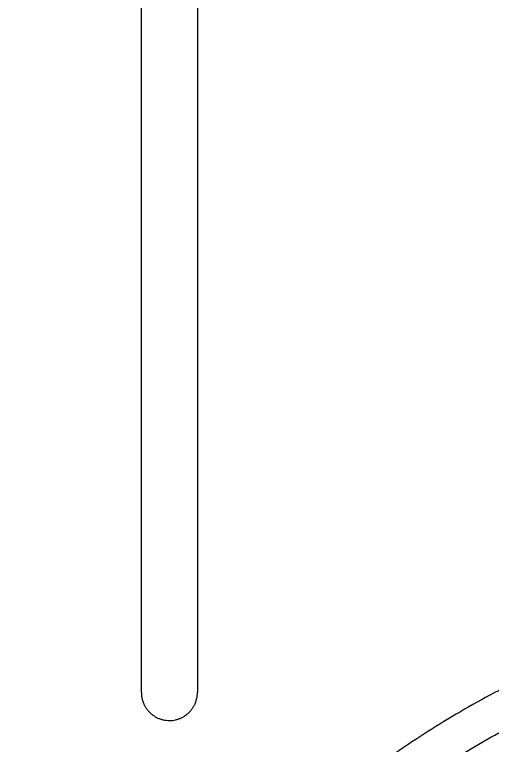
# Model space of a CAD drawing. Header units: centimetres. Extents: x 0 to 19.8, y 0 to 41.5.
# Drawn here: x 12.444 to 13.723, y 17.618 to 19.572 of the extents above; entities that cross this region are included whole.
import ezdxf

# ---------------------------------------------------------------- set-up
doc = ezdxf.new("R2010")
doc.units = ezdxf.units.CM
doc.layers.add('Make2D$Visible$Curves', color=7, linetype='Continuous', true_color=0x000000)

msp = doc.modelspace()

# ---------------------------------------------------------------- linework, layer by layer
at = {"layer": 'Make2D$Visible$Curves', "color": 18, "lineweight": -3, "true_color": 0x000000}
for points in [[(12.7832, 17.7598), (12.7832, 19.0791), (12.7832, 20.3983)], [(12.9332, 20.3983), (12.9332, 19.0791), (12.9332, 17.7598)]]:
    msp.add_open_spline(points, degree=2, dxfattribs=at)
for points, weights, knots in [([(14.7558, 18.0321), (13.8662, 17.9996), (13.213, 17.3947), (12.4439, 16.6825), (12.4439, 15.6341)], [0.854751958775, 0.866802022462, 1, 0.846767797442, 0.853867800566], [2.055138, 2.055138, 2.055138, 3.769279, 3.769279, 5.741243, 5.741243, 5.741243]), ([(12.5439, 15.6341), (12.5439, 16.6388), (13.281, 17.3214), (13.9053, 17.8995), (14.7555, 17.932)], [0.853867800566, 0.846767797442, 1, 0.867107537457, 0.85480787438], [-5.741243, -5.741243, -5.741243, -3.769279, -3.769279, -2.059069, -2.059069, -2.059069]), ([(14.7553, 17.832), (13.9052, 17.7994), (13.281, 17.2214), (12.9554, 16.9199), (12.7654, 16.5189)], [0.854810851806, 0.867123612814, 1, 0.925991554725, 0.889384111728], [2.059276, 2.059276, 2.059276, 3.769279, 3.769279, 4.721703, 4.721703, 4.721703]), ([(12.7832, 17.7598), (12.7832, 17.7289), (12.805, 17.7069), (12.8579, 17.6537), (12.9111, 17.7066), (12.9332, 17.7286), (12.9332, 17.7598)], [0.853555280099, 0.854079424516, 1, 0.707106781187, 1, 0.853027356671, 0.853555280099], [0.0591164, 0.0591164, 0.0591164, 0.1178097, 0.1178097, 0.2356194, 0.2356194, 0.2947359, 0.2947359, 0.2947359])]:
    msp.add_rational_spline(points, weights, degree=2, knots=knots, dxfattribs=at)

doc.saveas('drawing.dxf')
